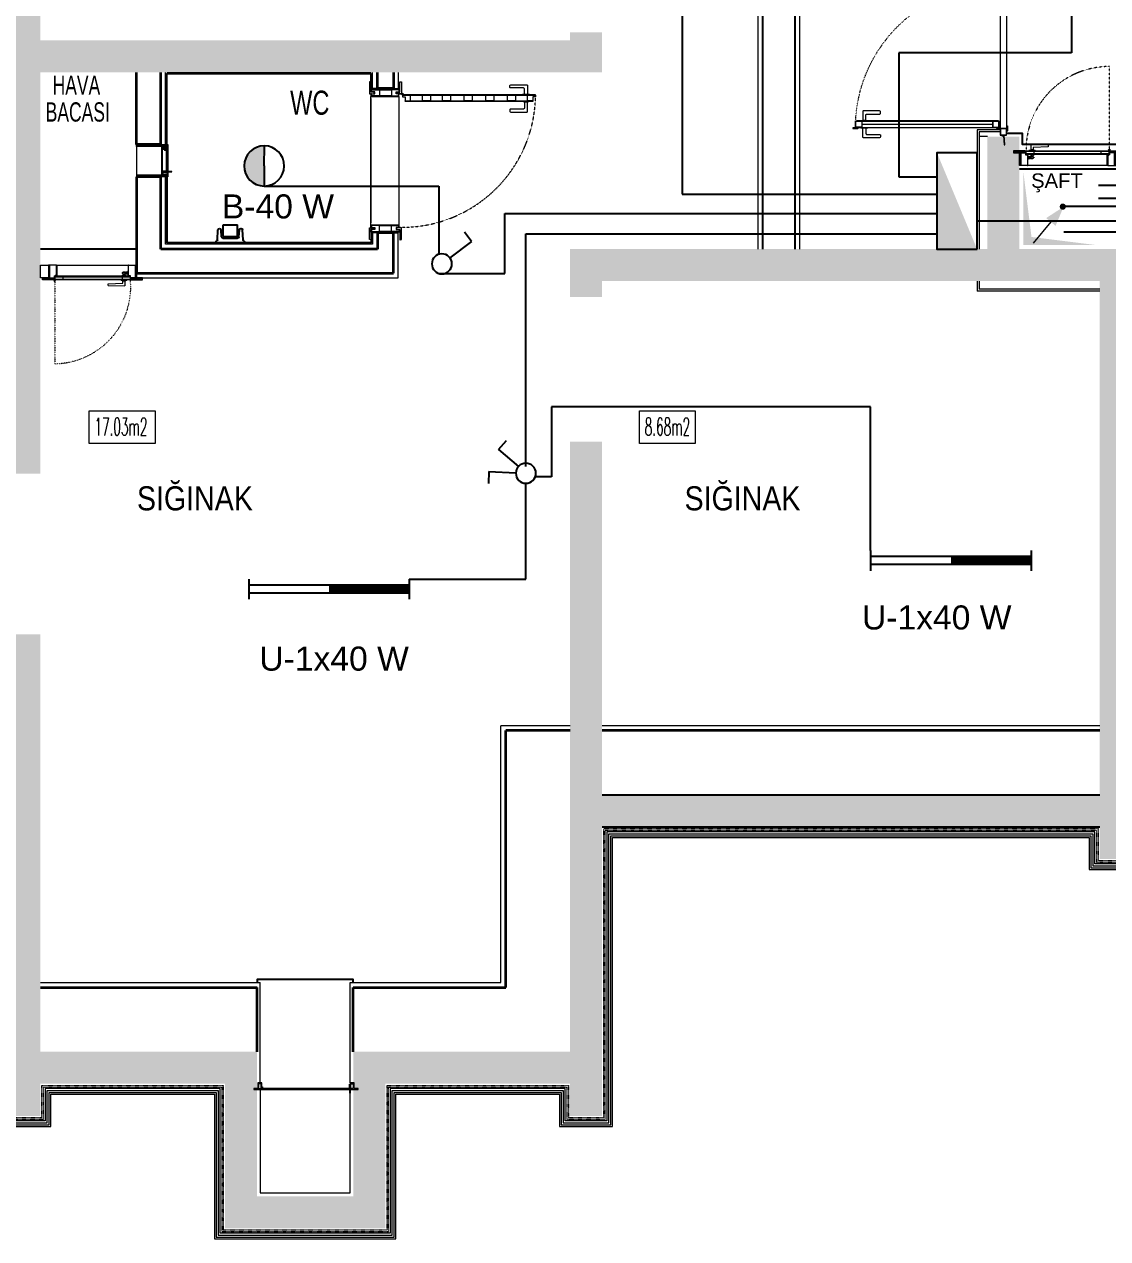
# Model space of a CAD drawing. Header units: millimetres. Extents: x -4402 to 30102, y 1696 to 6551.
# Drawn here: x 7236 to 7911, y 3548 to 4305 of the extents above; entities that cross this region are included whole.
import ezdxf

# ---------------------------------------------------------------- set-up
doc = ezdxf.new("R2010")
doc.units = ezdxf.units.MM
for name, pattern in [('DASHDOT2', [0.5, 0.25, -0.125, 0, -0.125]), ('DOT', [0.25, 0, -0.25]), ('HIDDEN', [0.375, 0.25, -0.125]), ('HIDDEN2', [0.1875, 0.125, -0.0625])]:
    doc.linetypes.add(name, pattern=pattern)
for name, color, linetype, lineweight in [('ARMATUR', 1, 'Continuous', 20), ('B', 30, 'Continuous', 25), ('D', 4, 'Continuous', 35), ('DY', 6, 'Continuous', 13), ('HA', 8, 'Continuous', 20), ('I', 3, 'Continuous', 18), ('KP', 1, 'Continuous', 20), ('M', 30, 'Continuous', 25), ('MH', 20, 'Continuous', 20), ('P', 1, 'Continuous', 20), ('S', 6, 'Continuous', 20), ('TF', 1, 'Continuous', 20), ('YA', 3, 'Continuous', 13), ('YT', 252, 'BATTING', 13), ('YYM', 20, 'Continuous', 18)]:
    doc.layers.add(name, color=color, linetype=linetype, lineweight=lineweight)
for name, color, linetype in [('BOYA', 253, 'Continuous'), ('CEMAL AYAR  AYD. HAT', 6, 'Continuous'), ('DUVARS', 4, 'Continuous'), ('ELEKTRİK YAZI', 2, 'Continuous'), ('ELEKTRİKHATTI', 4, 'Continuous'), ('PP', 2, 'Continuous'), ('SEMBOL', 1, 'Continuous'), ('VTCONT', 1, 'Continuous'), ('ZAYIF AKIM HATTI', 6, 'ZAYIF_AKIM_HATTI')]:
    doc.layers.add(name, color=color, linetype=linetype)
doc.layers.get('TF').off()
doc.layers.get('YT').off()
doc.styles.add('1', font='arial.ttf', dxfattribs={"height": 18})
doc.styles.add('SIMPLEX', font='SIMPLEX.SHX', dxfattribs={"width": 0.65, "height": 10})
doc.styles.get("Standard").update_dxf_attribs({"font": 'arial.ttf'})
doc.linetypes.add('BATTING', pattern='A,0.0001,-0.1,[134,ltypeshp.shx,S=0.1,R=0,X=-0.1,Y=0],-0.2,[134,ltypeshp.shx,S=0.1,R=180,X=0.1,Y=0],-0.1', length=0.4001)
doc.linetypes.add('ZAYIF_AKIM_HATTI', pattern='A,12.7,-5.08,["Z",Standard,S=2.54,R=0,X=-2.54,Y=-1.27],-5.08', length=22.86)

# ---------------------------------------------------------------- blocks, each defined once
blk = doc.blocks.new('KW901')
at = {"layer": 'KP', "ltscale": 3}
for p, q in [((-85, 8), (-5, 8)), ((-5, -9.38), (-85, -9.38))]:
    blk.add_line(p, q, dxfattribs=at)
at = {"layer": 'KP'}
for p, q in [((-4.05, -11.5), (-2.72, -11.5)), ((-3.4, -9.67), (-3.4, -12.18)), ((-8.26, -87.55), (-8.26, -89.55)), ((-8.11, -86.8), (-8.11, -90.3)), ((-3.83, -86.8), (-3.83, -90.3)), ((-3.68, -87.55), (-3.68, -89.55))]:
    blk.add_line(p, q, dxfattribs=at)
at = {"layer": 'KP', "color": 1, "ltscale": 3}
for points in [[(-86.75, 8), (-86.75, 6.1, -0.414214), (-86.85, 6), (-87.65, 6, -0.414214), (-87.75, 6.1), (-87.75, 7.9, 0.414214), (-87.85, 8), (-94.14, 8, -0.453592), (-94.23, 8.11), (-94.06, 8.91, -0.375902), (-93.96, 9), (-86.85, 9, -0.414214), (-86.75, 8.9), (-86.75, 8)], [(-3.25, 8), (-3.25, 6.1, 0.414214), (-3.15, 6), (-2.35, 6, 0.414214), (-2.25, 6.1), (-2.25, 7.9, -0.414214), (-2.15, 8), (4.14, 8, 0.453592), (4.23, 8.11), (4.06, 8.91, 0.375902), (3.96, 9), (-3.15, 9, 0.414214), (-3.25, 8.9), (-3.25, 8)], [(-86.75, -10), (-86.75, -8.1, 0.414214), (-86.85, -8), (-87.65, -8, 0.414214), (-87.75, -8.1), (-87.75, -9.9, -0.414214), (-87.85, -10), (-94.14, -10, 0.453592), (-94.23, -10.11), (-94.06, -10.91, 0.375902), (-93.96, -11), (-86.85, -11, 0.414214), (-86.75, -10.9), (-86.75, -10)], [(-3.25, -10), (-3.25, -8.1, -0.414214), (-3.15, -8), (-2.35, -8, -0.414214), (-2.25, -8.1), (-2.25, -9.9, 0.414214), (-2.15, -10), (4.14, -10, -0.453592), (4.23, -10.11), (4.06, -10.91, -0.375902), (3.96, -11), (-3.15, -11, -0.414214), (-3.25, -10.9), (-3.25, -10)]]:
    blk.add_lwpolyline(points, format="xyb", dxfattribs=at)
at = {"layer": 'KP', "ltscale": 3}
for points in [[(-87.8, -9.6), (-87.8, -10), (-89.5, -10), (-89.5, 8), (-87.8, 8), (-87.8, 7.6)], [(-87.8, 7.6), (-89.1, 7.6), (-89.1, -4.75), (-85.4, -4.75), (-85.4, 7.6), (-85.9, 7.6), (-85.9, 7.6), (-86.1, 7.6), (-86.1, 7.6), (-86.7, 7.6), (-86.7, 5.6), (-87.8, 5.6), (-87.8, 7.6)], [(-86.7, 7.6), (-86.7, 8), (-85, 8), (-85, -9.38), (-85.4, -9.38)], [(-3.3, 7.6), (-3.3, 8), (-5, 8), (-5, -9.38), (-4.6, -9.38)], [(-2.2, 7.6), (-0.9, 7.6), (-0.9, -4.75), (-4.6, -4.75), (-4.6, 7.6), (-4.1, 7.6), (-4.1, 7.6), (-3.9, 7.6), (-3.9, 7.6), (-3.3, 7.6), (-3.3, 5.6), (-2.2, 5.6), (-2.2, 7.6)], [(-2.2, -9.6), (-2.2, -10), (-0.5, -10), (-0.5, 8), (-2.2, 8), (-2.2, 7.6)], [(-87.8, -9.6), (-89.1, -9.6), (-89.1, 2.75), (-85.4, 2.75), (-85.4, -9.38), (-85.9, -9.38), (-85.9, -9.08), (-86.1, -9.08), (-86.1, -9.38), (-86.7, -9.38), (-86.7, -7.6), (-87.8, -7.6), (-87.8, -9.6)], [(-89.1, 2.75), (-89.1, -4.75), (-85.4, -4.75), (-85.4, 2.75)], [(-2.2, -9.6), (-0.9, -9.6), (-0.9, 2.75), (-4.6, 2.75), (-4.6, -9.38), (-4.1, -9.38), (-4.1, -9.08), (-3.9, -9.08), (-3.9, -9.38), (-3.3, -9.38), (-3.3, -7.6), (-2.2, -7.6), (-2.2, -9.6)], [(-0.9, 2.75), (-0.9, -4.75), (-4.6, -4.75), (-4.6, 2.75)], [(-4.22, -11.65), (-5.22, -11.65), (-5.22, -13.3), (-7.72, -13.3), (-7.72, -16.65), (-4.22, -16.65), (-4.22, -11.65), (-5.22, -11.65)], [(-4.22, -94.55), (-5.22, -94.55), (-5.22, -92.9), (-7.72, -92.9), (-7.72, -89.55), (-4.22, -89.55), (-4.22, -94.55), (-5.22, -94.55)]]:
    blk.add_lwpolyline(points, dxfattribs=at)
for points in [[(-7.72, -92.9), (-7.84, -92.9, -0.414214), (-8.04, -92.7), (-8.04, -13.55, -0.414214), (-7.79, -13.3), (-7.72, -13.3)], [(-4.22, -94.55), (-4.1, -94.55, 0.414214), (-3.9, -94.35), (-3.9, -11.9, 0.414214), (-4.15, -11.65), (-4.22, -11.65)]]:
    blk.add_lwpolyline(points, format="xyb", close=True, dxfattribs=at)
for points in [[(-4.22, -24.15), (-4.22, -29.15), (-7.72, -29.15), (-7.72, -24.15)], [(-4.22, -36.55), (-4.22, -41.55), (-7.72, -41.55), (-7.72, -36.55)], [(-4.22, -50.05), (-4.22, -55.05), (-7.72, -55.05), (-7.72, -50.05)], [(-4.22, -63.55), (-4.22, -68.55), (-7.72, -68.55), (-7.72, -63.55)], [(-4.22, -77.05), (-4.22, -82.05), (-7.72, -82.05), (-7.72, -77.05)]]:
    blk.add_lwpolyline(points, close=True, dxfattribs=at)
at = {"layer": 'KP'}
for points in [[(-8.26, -87.55), (-12.3, -87.55, -0.414214), (-12.8, -87.05), (-12.8, -79.05, 0.414214), (-13.3, -78.55), (-14.29, -78.55, 0.410092), (-14.8, -79.05), (-14.8, -89.05, 0.414214), (-14.3, -89.55), (-8.26, -89.55)], [(-3.68, -87.55), (-0.2, -87.55, 0.414214), (0.3, -87.05), (0.3, -79.05, -0.414214), (0.8, -78.55), (1.79, -78.55, -0.410092), (2.3, -79.05), (2.3, -89.05, -0.414214), (1.8, -89.55), (-3.68, -89.55)], [(-8.04, -90.75), (-8.06, -90.75, -0.414214), (-8.11, -90.7), (-8.11, -86.4, -0.414214), (-8.06, -86.35), (-8.04, -86.35)], [(-3.9, -90.75), (-3.88, -90.75, 0.414214), (-3.83, -90.7), (-3.83, -86.4, 0.414214), (-3.88, -86.35), (-3.9, -86.35)]]:
    blk.add_lwpolyline(points, format="xyb", dxfattribs=at)
for points in [[(-8.26, -87.55), (-8.11, -87.25)], [(-8.26, -89.55), (-8.11, -89.85)], [(-3.68, -87.55), (-3.83, -87.25)], [(-3.68, -89.55), (-3.83, -89.85)]]:
    blk.add_lwpolyline(points, dxfattribs=at)
for radius in [0.5, 0.42]:
    blk.add_circle((-3.4, -11.5), radius, dxfattribs=at)
at = {"layer": 'KP', "color": 8, "linetype": 'HIDDEN', "ltscale": 0.5}
blk.add_arc((-3.4, -11.5), 83.05, 178.53726, 268.74429, dxfattribs=at)
blk = doc.blocks.new('KAGITLIK PL 1')
at = {"layer": 'ARMATUR', "linetype": 'Continuous'}
blk.add_line((2.09, 0), (-2.12, 0), dxfattribs=at)
at = {"layer": 'VTCONT'}
for p, q in [((-8.94, 0), (8.94, 0)), ((8.94, -0.2), (8.94, 0)), ((-8.01, -1.72), (-7.68, -7.9)), ((-5.44, -3.51), (-5.77, -7.9)), ((-5.7, -6.94), (-4.49, -6.94)), ((-4.55, -2.69), (4.53, -2.69)), ((-4.49, -3.8), (-4.49, -10.96)), ((-4.49, -3.8), (4.46, -3.8)), ((4.46, -3.8), (4.46, -10.96)), ((4.46, -6.94), (5.67, -6.94)), ((5.42, -3.51), (5.74, -7.9)), ((7.98, -1.72), (7.66, -7.9)), ((-6.66, -8.73), (-6.79, -8.73)), ((-5.76, -7.83), (-4.49, -7.83)), ((-4.49, -10.96), (4.46, -10.96)), ((4.46, -7.83), (5.74, -7.83)), ((6.64, -8.73), (6.76, -8.73))]:
    blk.add_line(p, q, dxfattribs=at)
for centre, start, end in [((-8.07, -0.2), 166.78072, 242.33295), ((-8.9, -1.79), 4.23639, 62.33295), ((-4.55, -3.58), 90, 175.76361), ((4.53, -3.58), 4.23639, 90), ((8.87, -1.79), 117.66705, 175.76361), ((8.04, -0.2), 297.66705, 0), ((-6.79, -7.83), 184.23639, 270), ((-6.66, -7.83), 270, 355.76361), ((6.64, -7.83), 184.23639, 270), ((6.76, -7.83), 270, 355.76361)]:
    blk.add_arc(centre, 0.895, start, end, dxfattribs=at)
blk = doc.blocks.new('SK01')
at = {"layer": 'P', "color": 40, "linetype": 'DOT', "ltscale": 0.5}
blk.add_line((-1.71, 56.05), (-53.66, 56.05), dxfattribs=at)
at = {"layer": 'P'}
for p, q in [((-1.12, 4.2), (-1.12, 55.8)), ((-0.8, 55.9), (-1.02, 55.9)), ((-0.8, 55.9), (-0.8, 4.1)), ((-0.8, 55.9), (0.68, 55.9)), ((0.68, 55.9), (-0.8, 55.9)), ((0.68, 55.9), (0.68, 4.1)), ((0.68, 55.9), (0.9, 55.9)), ((1, 4.2), (1, 55.8)), ((8, 55), (8, 5)), ((0.68, 50.9), (-0.8, 50.9)), ((-4.77, 17.84), (-4.99, 7.61)), ((-4.77, 17.84), (-3.66, 17.84)), ((-3.66, 17.84), (-3.25, 8.61)), ((-3.25, 8.61), (-1.77, 8.61)), ((0.68, 9.1), (-0.8, 9.1)), ((1.65, 8.31), (2.52, 8.31)), ((2.52, 8.42), (2.52, 7.34)), ((2.72, 8.62), (3.35, 8.62)), ((3.55, 8.42), (3.55, 7.34)), ((3.55, 8.31), (3.84, 8.31)), ((3.84, 8.31), (3.84, 7.41)), ((-4.49, 7.11), (-1.77, 7.11)), ((-0.8, 4.1), (-1.02, 4.1)), ((0.68, 4.1), (-0.8, 4.1)), ((0.68, 4.1), (0.9, 4.1)), ((1.65, 7.41), (2.52, 7.41)), ((2.72, 7.14), (3.35, 7.14)), ((3.55, 7.41), (3.84, 7.41))]:
    blk.add_line(p, q, dxfattribs=at)
at = {"layer": 'P', "color": 1}
for points in [[(-0.8, 59.7), (-0.8, 56.2), (-1.02, 56.2, -0.414214), (-1.12, 56.3), (-1.12, 63.6, -0.414214), (-1.02, 63.7), (-0.8, 63.7)], [(-0.8, 0.3), (-0.8, 3.8), (-1.02, 3.8, 0.414214), (-1.12, 3.7), (-1.12, -3.6, 0.414214), (-1.02, -3.7), (-0.8, -3.7)]]:
    blk.add_lwpolyline(points, format="xyb", close=True, dxfattribs=at)
for points in [[(0, 56.2), (-0.8, 56.2), (-0.8, 63.7), (0, 63.7)], [(0, 59.2), (0, 56.2), (1.28, 56.2), (1.28, 55), (8, 55), (8, 59.2)], [(1.28, 55.98), (1.18, 55.98), (1, 55.78), (1, 55.36), (1.18, 55.16), (1.28, 55.16), (1.28, 55.46), (1.58, 55.46), (1.58, 55.66), (1.28, 55.66)], [(0, 3.8), (-0.8, 3.8), (-0.8, -3.7), (0, -3.7)], [(0, 0.8), (0, 3.8), (1.28, 3.8), (1.28, 5), (8, 5), (8, 0.8)], [(0, 0), (0, 0.8), (8, 0.8), (8, 0)], [(1.28, 4.02), (1.18, 4.02), (1, 4.22), (1, 4.64), (1.18, 4.84), (1.28, 4.84), (1.28, 4.54), (1.58, 4.54), (1.58, 4.34), (1.28, 4.34)]]:
    blk.add_lwpolyline(points, close=True, dxfattribs=at)
for points in [[(0, 59.2), (8, 59.2), (8, 60), (0, 60)], [(1.28, 55), (8, 55)]]:
    blk.add_lwpolyline(points, dxfattribs=at)
at = {"layer": 'P'}
for points in [[(8, 55), (8, 54.78, -0.414214), (7.9, 54.68), (1.38, 54.68, -0.414214), (1.28, 54.78), (1.28, 55)], [(-1.32, 8.91), (-1.57, 8.91, 0.414214), (-1.77, 8.71), (-1.77, 7.01, 0.414214), (-1.57, 6.81), (-1.32, 6.81)], [(-1.12, 9.91, 0.414214), (-1.32, 9.71), (-1.32, 6.01, 0.414214), (-1.12, 5.81)], [(1, 9.91, -0.414214), (1.2, 9.71), (1.2, 6.01, -0.414214), (1, 5.81)], [(1.2, 8.91), (1.45, 8.91, -0.414214), (1.65, 8.71), (1.65, 7.01, -0.414214), (1.45, 6.81), (1.2, 6.81)], [(8, 5), (8, 5.22, 0.414214), (7.9, 5.32), (1.38, 5.32, 0.414214), (1.28, 5.22), (1.28, 5)]]:
    blk.add_lwpolyline(points, format="xyb", dxfattribs=at)
for points in [[(2.88, 8.62), (2.88, 9.02), (3.2, 9.02), (3.2, 8.62)], [(3.2, 7.14), (3.2, 6.12), (2.88, 6.12), (2.88, 7.14)]]:
    blk.add_lwpolyline(points, dxfattribs=at)
for points in [[(1.78, 5.52), (1.78, 5.32), (4.3, 5.32), (4.3, 5.52)], [(2.78, 6.94), (2.78, 6.02), (3.3, 6.02), (3.3, 6.94), (3.8, 6.94), (3.8, 5.52), (2.28, 5.52), (2.28, 6.94)]]:
    blk.add_lwpolyline(points, close=True, dxfattribs=at)
at = {"layer": 'P', "color": 1}
blk.add_circle((-1.71, 56.05), 0.5, dxfattribs=at)
at = {"layer": 'P', "color": 40, "linetype": 'DOT', "ltscale": 0.5}
blk.add_arc((-1.71, 56.05), 51.95, 180, 270.75962, dxfattribs=at)
at = {"layer": 'P'}
for centre, radius, start, end in [((-1.02, 55.8), 0.1, 90, 180), ((0.9, 55.8), 0.1, 0, 90), ((-4.49, 7.61), 0.5, 180, 270), ((2.72, 8.42), 0.2, 90, 180), ((3.35, 8.42), 0.2, 0, 90), ((-1.02, 4.2), 0.1, 180, 270), ((0.9, 4.2), 0.1, 270, 0), ((2.72, 7.34), 0.2, 180, 270), ((3.35, 7.34), 0.2, 270, 0)]:
    blk.add_arc(centre, radius, start, end, dxfattribs=at)
blk = doc.blocks.new('WC-1')
at = {"layer": 'P'}
for p, q in [((4.4, -1.45), (4.4, -0.85)), ((4.4, -2.95), (4.4, -17.05))]:
    blk.add_line(p, q, dxfattribs=at)
at = {"layer": 'P', "color": 8}
for points in [[(0.8, -18.35), (0.6, -18.35), (0.6, -1.65), (0.8, -1.65)], [(2.88, -3.43), (2.96, -3.43), (2.96, -3.56), (2.5, -3.56), (2.5, -3.43), (2.56, -3.43), (2.56, -2.65), (2.5, -2.65), (2.5, -2.52), (2.96, -2.52), (2.96, -2.65), (2.88, -2.65)], [(7, -16.98), (7, -16.8), (1.33, -16.8), (1.33, -16.98)], [(1.81, -17.35), (1.89, -17.35), (1.89, -17.48), (1.43, -17.48), (1.43, -17.35), (1.5, -17.35), (1.5, -16.57), (1.43, -16.57), (1.43, -16.44), (1.89, -16.44), (1.89, -16.57), (1.81, -16.57)], [(2.88, -17.35), (2.96, -17.35), (2.96, -17.48), (2.5, -17.48), (2.5, -17.35), (2.56, -17.35), (2.56, -16.57), (2.5, -16.57), (2.5, -16.44), (2.96, -16.44), (2.96, -16.57), (2.88, -16.57)]]:
    blk.add_lwpolyline(points, close=True, dxfattribs=at)
at = {"layer": 'P'}
for points in [[(4.4, 0), (4.4, -2.95), (0.8, -2.95), (0.8, -1.35), (4.1, -1.35), (4.1, 0)], [(1.1, -1.65), (4.1, -1.65), (4.1, -2.65), (1.1, -2.65)], [(3.6, -3.25), (2.33, -3.25), (2.33, -3.43), (3.39, -3.43), (3.39, -16.57), (1.33, -16.57), (1.33, -16.75), (3.6, -16.75)], [(1.1, -18.35), (4.1, -18.35), (4.1, -17.35), (1.1, -17.35)]]:
    blk.add_lwpolyline(points, close=True, dxfattribs=at)
at = {"layer": 'P', "color": 8}
blk.add_lwpolyline([(3.67, -3.25), (4.06, -3.25), (4.06, -16.75), (3.67, -16.75)], dxfattribs=at)
at = {"layer": 'P'}
blk.add_lwpolyline([(4.1, -20), (4.1, -18.65), (0.8, -18.65), (0.8, -17.05), (4.4, -17.05), (4.4, -20), (4.1, -20)], dxfattribs=at)
blk = doc.blocks.new('SAFT-1')
at = {"layer": 'P'}
for p, q in [((50, 5), (5, 5)), ((7.14, -0.28), (7.14, 0.35)), ((8.42, 0.55), (7.34, 0.55)), ((8.31, 0.84), (7.41, 0.84)), ((7.41, 0.55), (7.41, 0.84)), ((8.31, 0.55), (8.31, 0.84)), ((8.62, -0.28), (8.62, 0.35)), ((4.1, -2.32), (4.1, -2.1)), ((4.1, -2.32), (4.1, -3.8)), ((50.9, -2.32), (4.1, -2.32)), ((50.9, -3.8), (4.1, -3.8)), ((4.1, -3.8), (4.1, -4.02)), ((4.2, -2), (50.8, -2)), ((4.2, -4.12), (50.8, -4.12)), ((7.11, -7.49), (7.11, -4.77)), ((8.42, -0.48), (7.34, -0.48)), ((7.41, -1.35), (7.41, -0.48)), ((8.31, -1.35), (8.31, -0.48)), ((8.61, -6.25), (8.61, -4.77)), ((17.84, -6.66), (8.61, -6.25)), ((9.1, -2.32), (9.1, -3.8)), ((17.84, -7.77), (17.84, -6.66)), ((45.9, -2.32), (45.9, -3.8)), ((50.9, -2.32), (50.9, -2.1)), ((50.9, -3.8), (50.9, -2.32)), ((50.9, -2.32), (50.9, -3.8)), ((50.9, -3.8), (50.9, -4.02)), ((17.84, -7.77), (7.61, -7.99))]:
    blk.add_line(p, q, dxfattribs=at)
at = {"layer": 'P', "color": 40, "linetype": 'DOT'}
blk.add_line((51.05, -4.71), (51.05, -56.66), dxfattribs=at)
at = {"layer": 'P', "color": 1}
for points in [[(0, -3), (0.8, -3), (0.8, 5), (0, 5)], [(0.8, -3), (3.8, -3), (3.8, -1.72), (5, -1.72), (5, 5), (0.8, 5)], [(54.2, -3), (51.2, -3), (51.2, -1.72), (50, -1.72), (50, 5), (54.2, 5)], [(60, 5), (55, 5), (55, -3), (60, -3)], [(3.8, -3), (3.8, -3.8), (-3.7, -3.8), (-3.7, -3)], [(4.02, -1.72), (4.02, -1.82), (4.22, -2), (4.64, -2), (4.84, -1.82), (4.84, -1.72), (4.54, -1.72), (4.54, -1.42), (4.34, -1.42), (4.34, -1.72)], [(50.98, -1.72), (50.98, -1.82), (50.78, -2), (50.36, -2), (50.16, -1.82), (50.16, -1.72), (50.46, -1.72), (50.46, -1.42), (50.66, -1.42), (50.66, -1.72)], [(51.2, -3), (51.2, -3.8), (58.7, -3.8), (58.7, -3)]]:
    blk.add_lwpolyline(points, close=True, dxfattribs=at)
at = {"layer": 'P'}
for points in [[(5, 5), (5.22, 5, -0.414214), (5.32, 4.9), (5.32, -1.62, -0.414214), (5.22, -1.72), (5, -1.72)], [(50, 5), (49.78, 5, 0.414214), (49.68, 4.9), (49.68, -1.62, 0.414214), (49.78, -1.72), (50, -1.72)], [(9.91, -2, 0.414214), (9.71, -1.8), (6.01, -1.8, 0.414214), (5.81, -2)], [(9.91, -4.12, -0.414214), (9.71, -4.32), (6.01, -4.32, -0.414214), (5.81, -4.12)], [(8.91, -1.8), (8.91, -1.55, 0.414214), (8.71, -1.35), (7.01, -1.35, 0.414214), (6.81, -1.55), (6.81, -1.8)], [(8.91, -4.32), (8.91, -4.57, -0.414214), (8.71, -4.77), (7.01, -4.77, -0.414214), (6.81, -4.57), (6.81, -4.32)]]:
    blk.add_lwpolyline(points, format="xyb", dxfattribs=at)
for points in [[(5.52, -1.22), (5.32, -1.22), (5.32, 1.3), (5.52, 1.3)], [(6.94, -0.22), (6.02, -0.22), (6.02, 0.3), (6.94, 0.3), (6.94, 0.8), (5.52, 0.8), (5.52, -0.72), (6.94, -0.72)]]:
    blk.add_lwpolyline(points, close=True, dxfattribs=at)
for points in [[(7.14, 0.2), (6.12, 0.2), (6.12, -0.12), (7.14, -0.12)], [(8.62, -0.12), (9.02, -0.12), (9.02, 0.2), (8.62, 0.2)]]:
    blk.add_lwpolyline(points, dxfattribs=at)
at = {"layer": 'P', "color": 1}
for points in [[(50, -1.72), (50, 5)], [(54.2, -3), (54.2, 5), (55, 5), (55, -3)]]:
    blk.add_lwpolyline(points, dxfattribs=at)
for points in [[(0.3, -3.8), (3.8, -3.8), (3.8, -4.02, -0.414214), (3.7, -4.12), (-3.6, -4.12, -0.414214), (-3.7, -4.02), (-3.7, -3.8)], [(54.7, -3.8), (51.2, -3.8), (51.2, -4.02, 0.414214), (51.3, -4.12), (58.6, -4.12, 0.414214), (58.7, -4.02), (58.7, -3.8)]]:
    blk.add_lwpolyline(points, format="xyb", close=True, dxfattribs=at)
blk.add_circle((51.05, -4.71), 0.5, dxfattribs=at)
at = {"layer": 'P'}
for centre, radius, start, end in [((7.34, 0.35), 0.2, 90, 180), ((8.42, 0.35), 0.2, 0, 90), ((4.2, -2.1), 0.1, 90, 180), ((4.2, -4.02), 0.1, 180, 270), ((7.61, -7.49), 0.5, 180, 270), ((7.34, -0.28), 0.2, 180, 270), ((8.42, -0.28), 0.2, 270, 0), ((50.8, -2.1), 0.1, 0, 90), ((50.8, -4.02), 0.1, 270, 0)]:
    blk.add_arc(centre, radius, start, end, dxfattribs=at)
at = {"layer": 'P', "color": 40, "linetype": 'DOT'}
blk.add_arc((51.83, -8.71), 47.96, 174.38421, 269.07218, dxfattribs=at)
blk = doc.blocks.new('MENFEZ')
at = {"layer": 'P'}
for p, q in [((3.5, 0.2), (3.2, 0.2)), ((3.2, 0.2), (3.2, -0.7)), ((3.5, -0.8), (3.5, 0.2)), ((3.5, -3), (3.5, -58))]:
    blk.add_line(p, q, dxfattribs=at)
for points in [[(3.5, 2), (3.5, -3), (-0.5, -3), (-0.5, -0.5), (3, -0.5), (3, 2)], [(0, -1), (3, -1), (3, -2.5), (0, -2.5)], [(2.9, -3.3), (1.83, -3.3), (1.83, -3.48), (2.69, -3.48), (2.69, -57.52), (0.23, -57.52), (0.23, -57.7), (2.9, -57.7)], [(0, -60), (3, -60), (3, -58.5), (0, -58.5)], [(5.9, -57.93), (5.9, -57.75), (0.23, -57.75), (0.23, -57.93)]]:
    blk.add_lwpolyline(points, close=True, dxfattribs=at)
blk.add_lwpolyline([(3, -63), (3, -60.5), (-0.5, -60.5), (-0.5, -58), (3.5, -58), (3.5, -63), (3, -63)], dxfattribs=at)
blk = doc.blocks.new('YK1000')
at = {"layer": 'KP'}
for p, q in [((-5.15, 83.75), (-5.55, 83.2)), ((-10.07, 78.62), (-10.07, 80.62)), ((-9.92, 77.87), (-9.92, 81.37)), ((-5.48, 77.87), (-5.48, 81.37)), ((-5.33, 78.62), (-5.33, 80.62)), ((-95, -5), (-5, -5)), ((-5.15, -2.95), (-5.55, -2.4)), ((-96.35, -9.55), (-97.1, -9)), ((-95, -9), (-5, -9)), ((-3.65, -9.55), (-2.9, -9))]:
    blk.add_line(p, q, dxfattribs=at)
at = {"layer": 'KP', "color": 8, "linetype": 'BATTING', "ltscale": 0.2}
blk.add_line((-7.7, 81.1), (-7.7, -0.3), dxfattribs=at)
at = {"layer": 'KP'}
for points in [[(-9.85, 84.6), (-9.7, 84.6), (-9.7, -3.8), (-9.85, -3.8)], [(-5.55, 84.6), (-5.7, 84.6), (-5.7, -3.8), (-5.55, -3.8)]]:
    blk.add_lwpolyline(points, close=True, dxfattribs=at)
at = {"layer": 'KP', "color": 6}
for points in [[(-9.7, 85.1), (-9.7, 81.1), (-5.7, 81.1), (-5.7, 85.1)], [(-9.55, 84.95), (-9.55, 81.25), (-5.85, 81.25), (-5.85, 84.95)], [(-95, -9), (-99, -9), (-99, -5), (-95, -5)], [(-95.15, -8.85), (-98.85, -8.85), (-98.85, -5.15), (-95.15, -5.15)], [(-9.7, -4.3), (-9.7, -0.3), (-5.7, -0.3), (-5.7, -4.3)], [(-9.55, -4.15), (-9.55, -0.45), (-5.85, -0.45), (-5.85, -4.15)], [(-1, -9), (-5, -9), (-5, -5), (-1, -5)], [(-1.15, -8.85), (-4.85, -8.85), (-4.85, -5.15), (-1.15, -5.15)]]:
    blk.add_lwpolyline(points, close=True, dxfattribs=at)
at = {"layer": 'KP'}
for points in [[(-5.05, 86.65), (-5.05, 83.85, -0.414214), (-5.15, 83.75), (-5.55, 83.75), (-5.55, 86.75), (-5.15, 86.75, -0.414214)], [(-5.05, -4.83), (-5.05, -3.05, 0.414214), (-5.15, -2.95), (-5.55, -2.95), (-5.55, -4.93), (-5.15, -4.93, 0.414214)], [(-96.25, -9.65), (-93.45, -9.65, 0.414214), (-93.35, -9.55), (-93.35, -9.15), (-96.35, -9.15), (-96.35, -9.55, 0.414214)], [(-6.55, -9.65), (-3.75, -9.65, 0.414214), (-3.65, -9.55), (-3.65, -9.15), (-6.65, -9.15), (-6.65, -9.55, 0.414214)]]:
    blk.add_lwpolyline(points, format="xyb", close=True, dxfattribs=at)
for points in [[(-10.07, 78.62), (-13.55, 78.62, 0.414214), (-14.05, 78.12), (-14.05, 70.12, -0.414214), (-14.55, 69.62), (-15.55, 69.62, -0.410092), (-16.06, 70.12), (-16.05, 80.12, -0.414214), (-15.55, 80.62), (-10.07, 80.62)], [(-9.85, 81.82), (-9.87, 81.82, 0.414214), (-9.92, 81.77), (-9.92, 77.47, 0.414214), (-9.87, 77.42), (-9.85, 77.42)], [(-5.55, 81.82), (-5.53, 81.82, -0.414214), (-5.48, 81.77), (-5.48, 77.47, -0.414214), (-5.53, 77.42), (-5.55, 77.42)], [(-5.33, 78.62), (-1.85, 78.62, -0.414214), (-1.35, 78.12), (-1.35, 70.12, 0.414214), (-0.85, 69.62), (0.15, 69.62, 0.410092), (0.66, 70.12), (0.65, 80.12, 0.414214), (0.15, 80.62), (-5.33, 80.62)]]:
    blk.add_lwpolyline(points, format="xyb", dxfattribs=at)
for points in [[(-10.07, 78.62), (-9.92, 78.32)], [(-5.33, 80.62), (-5.48, 80.92)], [(-5.33, 78.62), (-5.48, 78.32)]]:
    blk.add_lwpolyline(points, dxfattribs=at)
at = {"layer": 'KP', "color": 8}
for points in [[(-99.45, -7), (-105.15, -7.46), (-105.15, -7.97), (-99, -7.45), (-99, -5.99), (-99.45, -5.99)], [(-0.55, -7), (5.15, -7.46), (5.15, -7.97), (-1, -7.45), (-1, -5.99), (-0.55, -5.99)]]:
    blk.add_lwpolyline(points, close=True, dxfattribs=at)
at = {"layer": 'KP', "color": 40, "linetype": 'DOT'}
blk.add_arc((-5.15, -4.45), 89.65, 92.9093, 180.25565, dxfattribs=at)
blk = doc.blocks.new('Armatür_U 2x40')
at = {"layer": 'SEMBOL'}
for p, q in [((-50, 8.75), (-50, -3.75)), ((50, 8.75), (50, -3.75)), ((50, 5), (-50, 5)), ((50, 0), (-50, 0))]:
    blk.add_line(p, q, dxfattribs=at)
at = {"layer": 'SEMBOL', "const_width": 5}
blk.add_lwpolyline([(50, 2.5), (0, 2.5)], dxfattribs=at)
blk = doc.blocks.new('Anahtar_Komutatör')
at = {"layer": 'SEMBOL'}
for p, q in [((-6.68, 21.62), (-13.82, 19.31)), ((-6.68, 21.62), (-1.93, 5.95)), ((8.37, 21.56), (2.35, 5.79)), ((8.37, 21.56), (15.32, 18.75))]:
    blk.add_line(p, q, dxfattribs=at)
blk.add_circle((0, 0), 6.25, dxfattribs=at)
blk = doc.blocks.new('Anahtar_Adi')
at = {"layer": 'SEMBOL'}
for q in [(0.03, 6.25), (7.66, 23.11)]:
    blk.add_line((0.29, 23.14), q, dxfattribs=at)
blk.add_circle((0, 0), 6.25, dxfattribs=at)
blk = doc.blocks.new('Pano_Aydınlatma_Küçük')
at = {"layer": 'SEMBOL'}
blk.add_lwpolyline([(25, -30), (25, 30), (0, 30), (0, -30)], close=True, dxfattribs=at)
blk.add_solid([(0, 30), (25, -30), (0, -30)], dxfattribs=at)
blk = doc.blocks.new('Armatür_Etanj')
at = {"layer": 'SEMBOL'}
h = blk.add_hatch(color=256, dxfattribs=at)
edge = h.paths.add_edge_path()
edge.add_arc((0, 0), 12.5, 89.56194, 269.56194)
edge.add_line((-0.1, -12.5), (0, 0))
edge.add_line((0, 0), (0.1, 12.5))
for q in [(0.1, 12.5), (-0.1, -12.5)]:
    blk.add_line((0, 0), q, dxfattribs=at)
for start, end in [(89.56194, 269.56194), (269.56194, 89.56194)]:
    blk.add_arc((0, 0), 12.5, start, end, dxfattribs=at)

msp = doc.modelspace()

# ---------------------------------------------------------------- hatches: boundary and pattern name
at = {"layer": 'BOYA', "linetype": 'Continuous'}
for points in [[(7246.2, 4844.98), (7226.2, 4844.98), (7226.2, 4294.98), (6896.2, 4294.98), (6896.2, 4299.98), (6876.2, 4299.98), (6876.2, 4294.98), (6876.2, 4274.98), (7226.2, 4274.98), (7226.2, 4024.98), (7246.2, 4024.98), (7246.2, 4274.98), (7596.2, 4274.98), (7596.2, 4299.98), (7576.2, 4299.98), (7576.2, 4294.98), (7246.2, 4294.98)], [(7926.2, 4164.98), (7856.2, 4164.98), (7856.2, 4234.98), (7836.2, 4234.98), (7836.2, 4164.98), (7576.2, 4164.98), (7576.2, 4134.98), (7596.2, 4134.98), (7596.2, 4144.98), (7906.2, 4144.98), (7906.2, 3784.98), (7926.2, 3784.98)], [(7596.2, 4044.98), (7576.2, 4044.98), (7576.2, 3624.98), (7596.2, 3624.98)], [(7246.2, 3924.98), (7226.2, 3924.98), (7226.2, 3624.98), (7246.2, 3624.98)], [(7906.2, 3824.98), (7596.2, 3824.98), (7596.2, 3804.98), (7906.2, 3804.98)], [(7461.2, 3644.98), (7576.2, 3644.98), (7576.2, 3664.98), (7441.2, 3664.98), (7441.2, 3644.98), (7441.2, 3574.98), (7381.2, 3574.98), (7381.2, 3644.98), (7381.2, 3664.98), (7246.2, 3664.98), (7246.2, 3644.98), (7361.2, 3644.98), (7361.2, 3554.98), (7461.2, 3554.98)]]:
    msp.add_hatch(color=256, dxfattribs=at).paths.add_polyline_path(points)
at = {"layer": 'BOYA'}
msp.add_hatch(color=256, dxfattribs=at).paths.add_polyline_path([(7858.7, 4212.48), (7858.7, 4167.48), (7903.7, 4167.48), (7863.7, 4172.48)])
at = {"layer": 'ELEKTRİKHATTI', "linetype": 'HIDDEN2', "lineweight": 50}
h = msp.add_hatch(color=150, dxfattribs=at)
h.set_gradient(color1=(127, 255, 0), one_color=1, tint=1, name='SPHERICAL')
h.paths.add_polyline_path([(7883.7, 4191.29), (7878.71, 4179.38), (7872.87, 4184.24)])
h = msp.add_hatch(color=150, dxfattribs=at)
h.set_gradient(color1=(127, 255, 0), one_color=1, tint=1, name='SPHERICAL')
edge = h.paths.add_edge_path()
edge.add_arc((7883.24, 4191.38), 1.95, 365.16319, 725.16319)

# ---------------------------------------------------------------- linework, layer by layer
at = {"color": 9, "true_color": 0xd19cc7}
for p, q in [((7385.58, 4204.21), (7494.53, 4204.21)), ((7494.53, 4204.21), (7494.53, 4161.69)), ((7763.46, 4066.59), (7564.58, 4066.59)), ((7564.58, 4066.59), (7564.58, 4023.11)), ((7763.46, 3977.11), (7763.46, 4066.59)), ((7548.73, 3959.26), (7548.73, 4019.03)), ((7564.58, 4023.11), (7554.54, 4023.11)), ((7476.02, 3959.26), (7548.73, 3959.26))]:
    msp.add_line(p, q, dxfattribs=at)
at = {"layer": 'B'}
for p, q in [((7856.2, 4214.98), (7916.2, 4214.98)), ((7306.2, 4164.98), (7246.2, 4164.98))]:
    msp.add_line(p, q, dxfattribs=at)
msp.add_lwpolyline([(7441.2, 3707.98), (7441.2, 3709.98), (7441.2, 3709.98), (7381.2, 3709.98), (7381.2, 3709.98), (7381.2, 3707.98)], dxfattribs=at)
at = {"layer": 'CEMAL AYAR  AYD. HAT', "color": 9, "linetype": 'ByBlock', "true_color": 0xd19cc7}
for p, q in [((7646.05, 4430.31), (7646.05, 4199.08)), ((7888.57, 4334.79), (7888.57, 4287.23)), ((7888.57, 4287.23), (7781.15, 4287.23)), ((7781.15, 4287.23), (7781.15, 4209.96)), ((7781.15, 4209.96), (7804.8, 4209.96)), ((7646.05, 4199.08), (7804.8, 4199.08)), ((7905.56, 4204.67), (7971.91, 4204.67)), ((7535.54, 4149.74), (7535.54, 4187.17)), ((7535.54, 4187.17), (7804.8, 4187.17)), ((7548.73, 4029.45), (7548.73, 4174.37)), ((7548.73, 4174.37), (7804.8, 4174.37)), ((7494.53, 4149.74), (7535.54, 4149.74))]:
    msp.add_line(p, q, dxfattribs=at)
at = {"layer": 'CEMAL AYAR  AYD. HAT', "color": 61, "linetype": 'ByBlock', "true_color": 0xedee99}
msp.add_line((7905.56, 4196.67), (7956.06, 4196.67), dxfattribs=at)
at = {"layer": 'CEMAL AYAR  AYD. HAT', "color": 67, "linetype": 'ByBlock', "true_color": 0x727430}
msp.add_line((7883.89, 4175.71), (7984.41, 4175.71), dxfattribs=at)
at = {"layer": 'D'}
for p, q in [((7306.2, 4229.98), (7306.2, 4274.98)), ((7321.2, 4229.98), (7321.2, 4274.98)), ((7456.2, 4264.98), (7456.2, 4274.98)), ((7466.2, 4274.98), (7466.2, 4264.98)), ((7466.2, 4264.98), (7456.2, 4264.98)), ((7321.2, 4229.98), (7306.2, 4229.98)), ((7306.2, 4209.98), (7306.2, 4149.98)), ((7321.2, 4209.98), (7306.2, 4209.98)), ((7321.2, 4164.98), (7321.2, 4209.98)), ((7456.2, 4174.98), (7456.2, 4164.98)), ((7466.2, 4174.98), (7456.2, 4174.98)), ((7466.2, 4149.98), (7466.2, 4174.98)), ((7456.2, 4164.98), (7321.2, 4164.98)), ((7306.2, 4149.98), (7466.2, 4149.98)), ((7536.2, 3704.98), (7536.2, 3864.98)), ((7576.2, 3864.98), (7536.2, 3864.98)), ((7906.2, 3864.98), (7596.2, 3864.98)), ((7246.2, 3704.98), (7381.2, 3704.98)), ((7381.2, 3664.98), (7381.2, 3704.98)), ((7441.2, 3664.98), (7441.2, 3704.98)), ((7441.2, 3704.98), (7536.2, 3704.98))]:
    msp.add_line(p, q, dxfattribs=at)
at = {"layer": 'DUVARS'}
for p, q in [((7696.2, 4389.98), (7696.2, 4164.98)), ((7716.2, 4369.98), (7716.2, 4164.98))]:
    msp.add_line(p, q, dxfattribs=at)
at = {"layer": 'DY', "color": 8}
msp.add_lwpolyline([(7219.7, 3618.48), (7252.7, 3618.48), (7252.7, 3638.48), (7339.7, 3638.48), (7339.7, 3638.48), (7354.7, 3638.48), (7354.7, 3548.48), (7467.7, 3548.48), (7467.7, 3638.48), (7482.7, 3638.48), (7482.7, 3638.48), (7569.7, 3638.48), (7569.7, 3618.48), (7602.7, 3618.48), (7602.7, 3798.48), (7899.7, 3798.48), (7899.7, 3778.48), (7932.7, 3778.48)], dxfattribs=at)
at = {"layer": 'DY'}
msp.add_lwpolyline([(7220.7, 3619.48), (7251.7, 3619.48), (7251.7, 3639.48), (7340.7, 3639.48), (7340.7, 3639.48), (7355.7, 3639.48), (7355.7, 3549.48), (7466.7, 3549.48), (7466.7, 3639.48), (7481.7, 3639.48), (7481.7, 3639.48), (7570.7, 3639.48), (7570.7, 3619.48), (7601.7, 3619.48), (7601.7, 3799.48), (7900.7, 3799.48), (7900.7, 3779.48), (7931.7, 3779.48)], dxfattribs=at)
at = {"layer": 'DY', "color": 8, "linetype": 'BATTING', "ltscale": 0.125}
msp.add_lwpolyline([(7221.95, 3620.73), (7250.45, 3620.73), (7250.45, 3640.73), (7341.95, 3640.73), (7341.95, 3640.73), (7356.95, 3640.73), (7356.95, 3550.73), (7465.45, 3550.73), (7465.45, 3640.73), (7480.45, 3640.73), (7480.45, 3640.73), (7571.95, 3640.73), (7571.95, 3620.73), (7600.45, 3620.73), (7600.45, 3800.73), (7901.95, 3800.73), (7901.95, 3780.73), (7930.45, 3780.73)], dxfattribs=at)
at = {"layer": 'DY', "color": 8, "linetype": 'DASHDOT2'}
for points in [[(7224.2, 3622.98), (7248.2, 3622.98), (7248.2, 3642.98), (7344.2, 3642.98), (7344.2, 3642.98), (7359.2, 3642.98), (7359.2, 3552.98), (7463.2, 3552.98), (7463.2, 3642.98), (7478.2, 3642.98), (7478.2, 3642.98), (7574.2, 3642.98), (7574.2, 3622.98), (7598.2, 3622.98), (7598.2, 3802.98), (7904.2, 3802.98), (7904.2, 3782.98), (7928.2, 3782.98)], [(7225.2, 3623.98), (7247.2, 3623.98), (7247.2, 3643.98), (7345.2, 3643.98), (7345.2, 3643.98), (7360.2, 3643.98), (7360.2, 3553.98), (7462.2, 3553.98), (7462.2, 3643.98), (7477.2, 3643.98), (7477.2, 3643.98), (7575.2, 3643.98), (7575.2, 3623.98), (7597.2, 3623.98), (7597.2, 3803.98), (7905.2, 3803.98), (7905.2, 3783.98), (7927.2, 3783.98)]]:
    msp.add_lwpolyline(points, dxfattribs=at)
at = {"layer": 'HA'}
for p, q in [((7452.2, 4274.68), (7325.2, 4274.68)), ((7324.5, 4228.93), (7324.5, 4273.98)), ((7452.9, 4264.98), (7452.9, 4273.98)), ((7324.5, 4229.63), (7306.2, 4229.63)), ((7324.5, 4210.33), (7306.2, 4210.33)), ((7324.5, 4211.03), (7324.5, 4168.98)), ((7452.2, 4168.28), (7325.2, 4168.28)), ((7452.9, 4174.98), (7452.9, 4168.98))]:
    msp.add_line(p, q, dxfattribs=at)
at = {"layer": 'I'}
for p, q in [((7325.2, 4273.98), (7325.2, 4274.68)), ((7452.2, 4273.98), (7452.2, 4274.68)), ((7325.2, 4273.98), (7324.5, 4273.98)), ((7325.2, 4228.93), (7325.2, 4273.98)), ((7452.2, 4273.98), (7325.2, 4273.98)), ((7452.9, 4273.98), (7452.2, 4273.98)), ((7452.2, 4266.18), (7452.2, 4273.98)), ((7306.2, 4228.93), (7306.2, 4229.98)), ((7325.2, 4228.93), (7306.2, 4228.93)), ((7325.2, 4211.03), (7306.2, 4211.03)), ((7306.2, 4211.03), (7306.2, 4209.98)), ((7325.2, 4211.03), (7325.2, 4168.98)), ((7452.2, 4178.78), (7452.2, 4168.98)), ((7325.2, 4168.98), (7324.5, 4168.98)), ((7452.2, 4168.98), (7325.2, 4168.98)), ((7325.2, 4168.98), (7325.2, 4168.28)), ((7452.9, 4168.98), (7452.2, 4168.98)), ((7452.2, 4168.98), (7452.2, 4168.28))]:
    msp.add_line(p, q, dxfattribs=at)
at = {"layer": 'KP'}
for p, q in [((7452.3, 4181.3), (7452.3, 4258.66)), ((7306.2, 4228.93), (7306.2, 4211.03))]:
    msp.add_line(p, q, dxfattribs=at)
at = {"layer": 'M', "color": 8}
msp.add_lwpolyline([(7941.2, 4156.98), (7941.2, 4169.98), (7931.2, 4169.98), (7931.2, 4229.98), (7858.2, 4229.98), (7858.2, 4237.02), (7848.2, 4237.02)], dxfattribs=at)
at = {"layer": 'PP'}
for p, q in [((7596.2, 3824.98), (7906.2, 3824.98)), ((7596.2, 3804.98), (7906.2, 3804.98))]:
    msp.add_line(p, q, dxfattribs=at)
at = {"layer": 'S'}
for p, q in [((7693.2, 4392.98), (7693.2, 4164.98)), ((7719.2, 4366.98), (7719.2, 4164.98)), ((7324.2, 4229.98), (7324.2, 4274.98)), ((7453.2, 4264.98), (7453.2, 4274.98)), ((7469.2, 4274.98), (7469.2, 4264.98)), ((7456.2, 4264.98), (7452.2, 4264.98)), ((7466.2, 4264.98), (7469.2, 4264.98)), ((7829.8, 4239.23), (7829.8, 4164.98)), ((7844.2, 4239.23), (7829.8, 4239.23)), ((7321.2, 4229.98), (7324.2, 4229.98)), ((7456.2, 4174.98), (7452.2, 4174.98)), ((7453.2, 4174.98), (7453.2, 4167.98)), ((7466.2, 4174.98), (7469.2, 4174.98)), ((7469.2, 4146.98), (7469.2, 4174.98)), ((7453.2, 4167.98), (7324.2, 4167.98)), ((7306.2, 4146.98), (7469.2, 4146.98)), ((7829.8, 4144.98), (7829.8, 4138.73)), ((7906.2, 4138.73), (7829.8, 4138.73)), ((7533.2, 3707.98), (7533.2, 3867.98)), ((7576.2, 3867.98), (7533.2, 3867.98)), ((7906.2, 3867.98), (7596.2, 3867.98)), ((7246.2, 3707.98), (7383.2, 3707.98)), ((7383.2, 3645.68), (7383.2, 3707.98)), ((7439.2, 3645.68), (7439.2, 3707.98)), ((7439.2, 3707.98), (7533.2, 3707.98))]:
    msp.add_line(p, q, dxfattribs=at)
for points in [[(7324.2, 4167.98), (7324.2, 4209.98), (7321.2, 4209.98)], [(7929.2, 3781.98), (7903.2, 3781.98), (7903.2, 3801.98), (7599.2, 3801.98), (7599.2, 3621.98), (7573.2, 3621.98), (7573.2, 3641.98), (7479.2, 3641.98), (7479.2, 3641.98), (7464.2, 3641.98), (7464.2, 3551.98), (7358.2, 3551.98), (7358.2, 3641.98), (7343.2, 3641.98), (7343.2, 3641.98), (7249.2, 3641.98), (7249.2, 3621.98), (7223.2, 3621.98)], [(7383.2, 3641.48), (7383.2, 3576.98), (7439.2, 3576.98), (7439.2, 3641.48)]]:
    msp.add_lwpolyline(points, dxfattribs=at)
at = {"layer": 'SEMBOL', "color": 191, "lineweight": 20}
msp.add_line((7875.79, 4181.81), (7864.71, 4168.62), dxfattribs=at)
at = {"layer": 'YA'}
for p, q in [((7831.05, 4237.98), (7831.05, 4164.98)), ((7844.2, 4237.98), (7831.05, 4237.98)), ((7836.2, 4234.98), (7831.05, 4234.98)), ((7831.05, 4144.98), (7831.05, 4139.98)), ((7906.2, 4139.98), (7831.05, 4139.98))]:
    msp.add_line(p, q, dxfattribs=at)
at = {"layer": 'YYM'}
for points in [[(7317.64, 4043.9), (7276.71, 4043.9), (7276.71, 4064.2), (7317.64, 4064.2)], [(7654.13, 4043.9), (7619.54, 4043.9), (7619.54, 4064.2), (7654.13, 4064.2)]]:
    msp.add_lwpolyline(points, close=True, dxfattribs=at)
at = {"layer": 'ZAYIF AKIM HATTI', "color": 5, "linetype": 'ByBlock'}
for p, q in [((7883.89, 4191.61), (7965.74, 4191.61)), ((7829.8, 4182.46), (8003.92, 4182.46))]:
    msp.add_line(p, q, dxfattribs=at)

# ---------------------------------------------------------------- block references
at = {"layer": 'KP', "linetype": 'ByBlock', "rotation": 90}
msp.add_blockref('KW901', (7460.2, 4264.98), dxfattribs=at)
at = {"layer": 'P', "linetype": 'ByBlock', "rotation": 270}
msp.add_blockref('SK01', (7856.2, 4224.98), dxfattribs=at)
at = {"layer": 'P'}
msp.add_blockref('WC-1', (7321.2, 4229.98), dxfattribs=at)
at = {"layer": 'P', "xscale": -1}
msp.add_blockref('SAFT-1', (7306.2, 4149.98), dxfattribs=at)
at = {"layer": 'P', "xscale": -1, "rotation": 90}
msp.add_blockref('MENFEZ', (7381.2, 3644.98), dxfattribs=at)
at = {"layer": 'SEMBOL'}
for name, p in [('Armatür_Etanj', (7385.67, 4216.71)), ('Pano_Aydınlatma_Küçük', (7804.8, 4194.98)), ('Armatür_U 2x40', (7813.46, 3968.36)), ('Armatür_U 2x40', (7426.02, 3950.51))]:
    msp.add_blockref(name, p, dxfattribs=at)
at = {"layer": 'SEMBOL', "color": 40, "true_color": 0xf8d731, "xscale": -1, "rotation": 306.1390368805912}
msp.add_blockref('Anahtar_Adi', (7496.36, 4155.72), dxfattribs=at)
at = {"layer": 'SEMBOL', "xscale": -1, "rotation": 66.06183654405108}
msp.add_blockref('Anahtar_Komutatör', (7548.68, 4025.28), dxfattribs=at)
at = {"layer": 'TF', "xscale": -1, "rotation": 180}
msp.add_blockref('KAGITLIK PL 1', (7364.54, 4168.98), dxfattribs=at)
at = {"layer": 'YT', "ltscale": 0.2, "xscale": -1, "rotation": 90}
msp.add_blockref('YK1000', (7839.2, 4234.98), dxfattribs=at)

# ---------------------------------------------------------------- texts
at = {"layer": 'ELEKTRİK YAZI'}
for s, p in [('B-40 W', (7359.3, 4184.02)), ('U-1x40 W', (7758.11, 3927.97)), ('U-1x40 W', (7382.66, 3902.32))]:
    msp.add_text(s, height=15, dxfattribs=at).set_placement(p)
at = {"layer": 'MH', "style": '1'}
for s, height, width, p in [('HAVA ', 12, 0.65, (7253.84, 4261.03)), ('WC', 15, 0.7, (7401.84, 4248.62)), ('BACASI', 12, 0.65, (7249.54, 4244.35)), ('SIĞINAK', 15, 0.85, (7306.38, 4002.16)), ('SIĞINAK', 15, 0.85, (7647.56, 4002.16))]:
    msp.add_text(s, height=height, dxfattribs=dict(at, width=width)).set_placement(p)
msp.add_text('ŞAFT', height=9, dxfattribs=at).set_placement((7863.49, 4203.08))
at = {"layer": 'YYM', "style": 'SIMPLEX', "width": 0.5}
for s, p in [('17.03m2', (7279.9, 4048.82)), ('8.68m2', (7622.73, 4048.82))]:
    msp.add_text(s, height=11, dxfattribs=at).set_placement(p)

doc.saveas('drawing.dxf')
